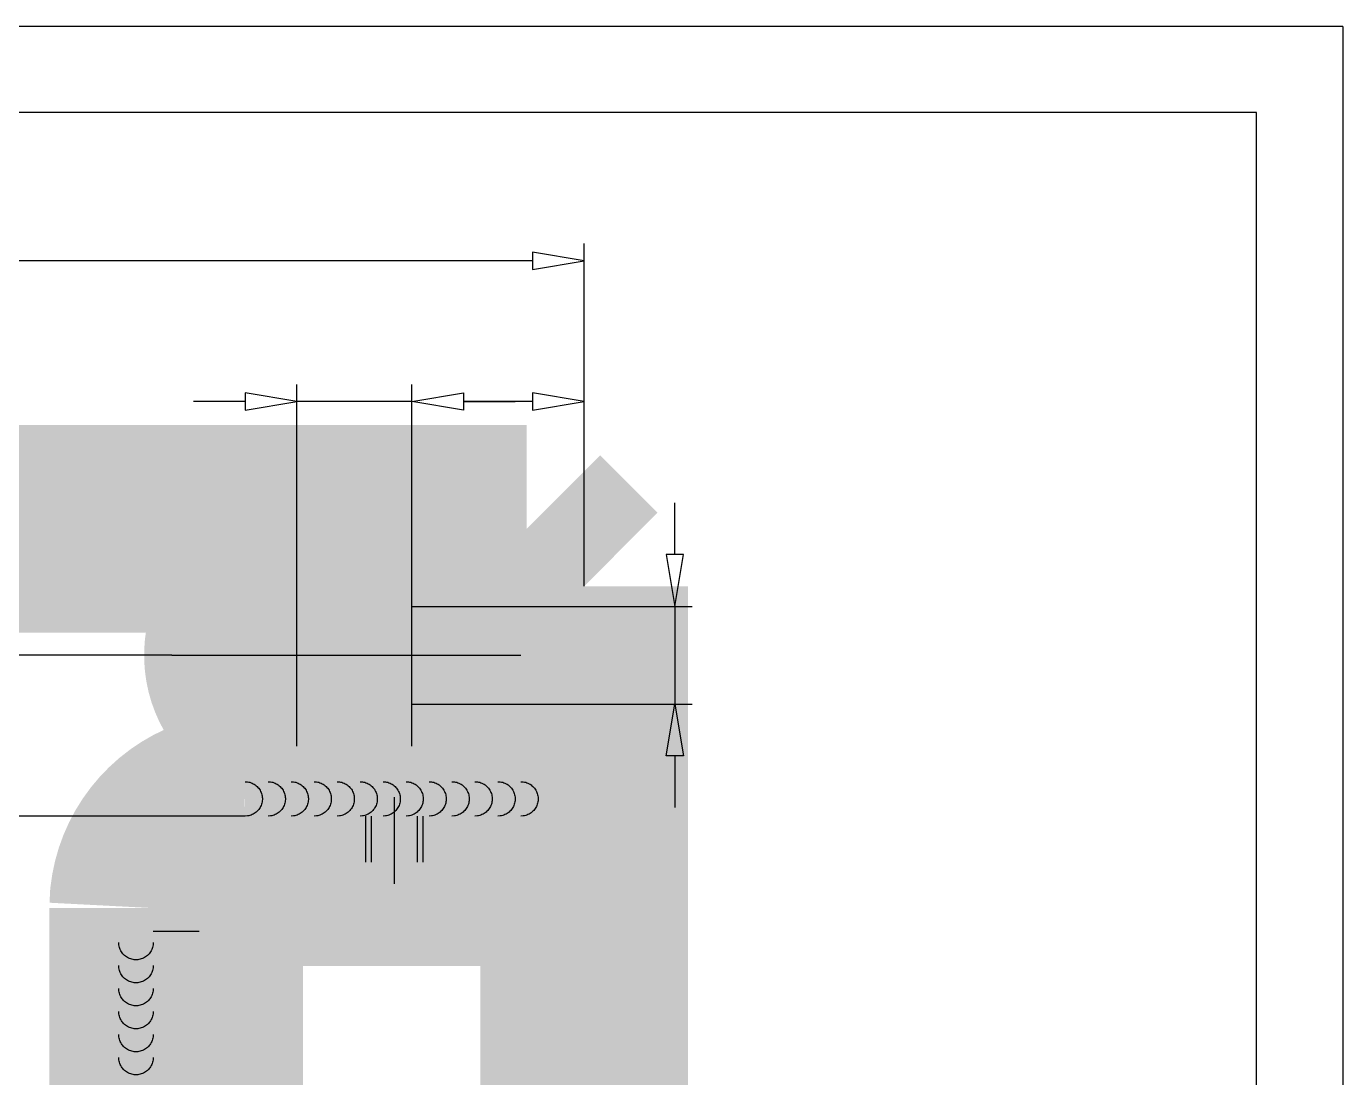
# Model space of a CAD drawing. Extents: x 17.6 to 52.5, y 0.1 to 49.5.
# Drawn here: x 43.55 to 52.51, y 42.29 to 49.45 of the extents above; entities that cross this region are included whole.
import ezdxf

# ---------------------------------------------------------------- set-up
doc = ezdxf.new("R2010")
doc.units = 0
doc.linetypes.add('1', pattern=[50.8, 31.75, -6.35, 6.35, -6.35])
doc.linetypes.add('2', pattern=[15, 12, -3])
doc.layers.get('0').update_dxf_attribs({"linetype": 'CONTINUOUS'})

msp = doc.modelspace()

# ---------------------------------------------------------------- linework, layer by layer
at = {"color": 7}
for points in [[(52.5117, 49.4517), (17.6437, 49.4517)], [(52.5117, 49.4517), (52.5117, 0.1435)], [(51.9247, 48.8647), (18.2307, 48.8647)], [(51.9247, 0.7305), (51.9247, 48.8647)]]:
    msp.add_lwpolyline(points, dxfattribs=at)
at = {"color": 5, "const_width": 0.0000000783}
for points in [[(43.8323, 48.1641), (43.8175, 48.1716), (43.8056, 48.181), (43.7964, 48.1922), (43.7899, 48.2052), (43.786, 48.2198), (43.7847, 48.236), (43.7875, 48.2602), (43.7958, 48.2818), (43.8096, 48.3006), (43.828, 48.3151), (43.85, 48.3239), (43.8757, 48.3268), (43.9016, 48.3238), (43.9239, 48.3149), (43.9425, 48.3), (43.9566, 48.2808), (43.965, 48.2591), (43.9678, 48.2348), (43.9666, 48.2191), (43.9627, 48.2049), (43.9563, 48.1921), (43.9472, 48.181), (43.9355, 48.1716), (43.9211, 48.1641), (43.939, 48.1557), (43.9539, 48.1443), (43.9656, 48.13), (43.974, 48.1133), (43.9791, 48.0946), (43.9808, 48.0738), (43.9776, 48.0453), (43.968, 48.02), (43.9521, 47.9979), (43.9309, 47.9808), (43.9056, 47.9706), (43.8764, 47.9671), (43.8471, 47.9706), (43.8219, 47.9809), (43.8007, 47.998), (43.7847, 48.0203), (43.7751, 48.046), (43.7719, 48.075), (43.7737, 48.0967), (43.7789, 48.1159), (43.7876, 48.1325), (43.7995, 48.1464), (43.8144, 48.1569), (43.8323, 48.1641)], [(43.8245, 48.2374), (43.8261, 48.2218), (43.8309, 48.2082), (43.839, 48.1966), (43.8496, 48.1878), (43.8621, 48.1825), (43.8766, 48.1807), (43.8907, 48.1825), (43.903, 48.1877), (43.9135, 48.1965), (43.9214, 48.2077), (43.9262, 48.2206), (43.9278, 48.235), (43.9262, 48.25), (43.9213, 48.2634), (43.913, 48.275), (43.9023, 48.284), (43.8901, 48.2894), (43.8762, 48.2912), (43.8622, 48.2895), (43.8498, 48.2842), (43.8392, 48.2754), (43.831, 48.2641), (43.8261, 48.2515), (43.8245, 48.2374)], [(44.0187, 48.0654), (44.0595, 48.0692), (44.0639, 48.049), (44.0709, 48.0324), (44.0806, 48.0194), (44.0924, 48.0101), (44.1057, 48.0046), (44.1205, 48.0027), (44.1383, 48.0053), (44.1541, 48.0132), (44.1681, 48.0262), (44.1789, 48.0436), (44.1854, 48.0645), (44.1875, 48.0887), (44.1854, 48.1116), (44.1792, 48.1311), (44.1688, 48.1471), (44.1551, 48.159), (44.1387, 48.1661), (44.1198, 48.1685), (44.1077, 48.1674), (44.0964, 48.1642), (44.0859, 48.159), (44.0765, 48.152), (44.0686, 48.1438), (44.0621, 48.1344), (44.0256, 48.1396), (44.0563, 48.3205), (44.2139, 48.3205), (44.2139, 48.2792), (44.0874, 48.2792), (44.0703, 48.1846), (44.0897, 48.1968), (44.1096, 48.2042), (44.1302, 48.2067), (44.1565, 48.2031), (44.1798, 48.1925), (44.2003, 48.1747), (44.2161, 48.1514), (44.2256, 48.124), (44.2288, 48.0925), (44.226, 48.0621), (44.2177, 48.0346), (44.2037, 48.0099), (44.1809, 47.9861), (44.1532, 47.9719), (44.1205, 47.9671), (44.0934, 47.9701), (44.0699, 47.9791), (44.0499, 47.994), (44.0343, 48.0139), (44.0239, 48.0377), (44.0187, 48.0654)], [(43.8119, 48.0748), (43.8128, 48.0626), (43.8155, 48.0506), (43.8198, 48.039), (43.8259, 48.0283), (43.8338, 48.0194), (43.8433, 48.0122), (43.8539, 48.0069), (43.8651, 48.0037), (43.8768, 48.0027), (43.8943, 48.0049), (43.9097, 48.0116), (43.9229, 48.0226), (43.933, 48.0371), (43.939, 48.054), (43.941, 48.0733), (43.9389, 48.0929), (43.9327, 48.1102), (43.9223, 48.125), (43.9088, 48.1363), (43.8932, 48.1431), (43.8755, 48.1454), (43.8583, 48.1432), (43.8431, 48.1364), (43.83, 48.1252), (43.82, 48.1106), (43.8139, 48.0938), (43.8119, 48.0748)], [(45.6497, 47.0141), (45.6108, 47.0141), (45.6108, 47.2896), (45.6004, 47.2797), (45.5882, 47.2698), (45.5739, 47.2599), (45.5592, 47.2508), (45.5456, 47.2433), (45.533, 47.2375), (45.533, 47.2793), (45.5538, 47.2915), (45.5728, 47.3053), (45.59, 47.3206), (45.6047, 47.3367), (45.6163, 47.3524), (45.6246, 47.3677), (45.6497, 47.3677), (45.6497, 47.0141)], [(45.7494, 47.1878), (45.7507, 47.2267), (45.7545, 47.2602), (45.761, 47.2883), (45.7699, 47.3118), (45.7814, 47.3314), (45.7953, 47.3471), (45.8119, 47.3585), (45.831, 47.3654), (45.8527, 47.3677), (45.8691, 47.3665), (45.884, 47.3627), (45.8975, 47.3563), (45.9096, 47.3476), (45.9202, 47.3366), (45.9293, 47.3234), (45.937, 47.308), (45.9436, 47.2906), (45.949, 47.271), (45.9529, 47.2481), (45.9553, 47.2203), (45.9561, 47.1878), (45.9548, 47.1491), (45.951, 47.1158), (45.9446, 47.0877), (45.9357, 47.0643), (45.9243, 47.0446), (45.9104, 47.0289), (45.8938, 47.0173), (45.8746, 47.0104), (45.8527, 47.0081), (45.8244, 47.0121), (45.8004, 47.0243), (45.7807, 47.0446), (45.7633, 47.08), (45.7529, 47.1278), (45.7494, 47.1878)], [(46.628, 47.0141), (46.5891, 47.0141), (46.5891, 47.2896), (46.5788, 47.2797), (46.5665, 47.2698), (46.5523, 47.2599), (46.5376, 47.2508), (46.5239, 47.2433), (46.5113, 47.2375), (46.5113, 47.2793), (46.5321, 47.2915), (46.5512, 47.3053), (46.5684, 47.3206), (46.5831, 47.3367), (46.5946, 47.3524), (46.603, 47.3677), (46.628, 47.3677), (46.628, 47.0141)], [(46.7277, 47.1063), (46.7686, 47.1102), (46.773, 47.0899), (46.78, 47.0733), (46.7897, 47.0603), (46.8015, 47.0511), (46.8148, 47.0455), (46.8296, 47.0436), (46.8473, 47.0463), (46.8632, 47.0541), (46.8771, 47.0672), (46.8879, 47.0846), (46.8944, 47.1054), (46.8966, 47.1296), (46.8945, 47.1526), (46.8883, 47.172), (46.8779, 47.188), (46.8641, 47.1999), (46.8478, 47.207), (46.8289, 47.2094), (46.8168, 47.2083), (46.8055, 47.2052), (46.795, 47.1999), (46.7856, 47.193), (46.7777, 47.1848), (46.7712, 47.1753), (46.7346, 47.1806), (46.7653, 47.3615), (46.923, 47.3615), (46.923, 47.3202), (46.7965, 47.3202), (46.7794, 47.2255), (46.7987, 47.2378), (46.8187, 47.2451), (46.8393, 47.2476), (46.8655, 47.2441), (46.8889, 47.2334), (46.9094, 47.2157), (46.9252, 47.1923), (46.9347, 47.1649), (46.9379, 47.1335), (46.9351, 47.1031), (46.9267, 47.0755), (46.9128, 47.0508), (46.89, 47.0271), (46.8623, 47.0128), (46.8296, 47.0081), (46.8025, 47.0111), (46.779, 47.02), (46.759, 47.035), (46.7433, 47.0549), (46.7329, 47.0787), (46.7277, 47.1063)], [(45.7894, 47.1878), (45.7914, 47.1364), (45.7975, 47.0979), (45.8077, 47.0723), (45.8208, 47.0564), (45.8358, 47.0468), (45.8527, 47.0436), (45.8697, 47.0468), (45.8847, 47.0564), (45.8978, 47.0725), (45.908, 47.0981), (45.9141, 47.1365), (45.9161, 47.1878), (45.9141, 47.2393), (45.908, 47.2778), (45.8978, 47.3033), (45.8846, 47.3192), (45.8695, 47.3288), (45.8523, 47.3319), (45.8356, 47.3291), (45.8214, 47.3207), (45.8095, 47.3067), (45.7983, 47.2792), (45.7916, 47.2395), (45.7894, 47.1878)], [(48.1808, 45.7364), (48.2212, 45.7364), (48.2212, 45.5271), (48.1808, 45.5271), (48.1808, 45.7364)], [(48.2877, 45.5271), (48.2877, 45.7364), (48.3281, 45.7364), (48.3281, 45.5271), (48.2877, 45.5271)], [(48.2716, 45.4242), (48.2791, 45.4389), (48.2885, 45.4509), (48.2997, 45.46), (48.3127, 45.4665), (48.3273, 45.4704), (48.3434, 45.4717), (48.3677, 45.469), (48.3893, 45.4607), (48.4081, 45.4469), (48.4226, 45.4285), (48.4313, 45.4064), (48.4343, 45.3807), (48.4313, 45.3548), (48.4224, 45.3325), (48.4075, 45.3139), (48.3883, 45.2998), (48.3666, 45.2914), (48.3422, 45.2886), (48.3266, 45.2899), (48.3124, 45.2937), (48.2996, 45.3001), (48.2884, 45.3092), (48.2791, 45.3209), (48.2716, 45.3353), (48.2631, 45.3174), (48.2518, 45.3026), (48.2375, 45.2909), (48.2208, 45.2824), (48.202, 45.2773), (48.1813, 45.2756), (48.1528, 45.2788), (48.1275, 45.2884), (48.1054, 45.3044), (48.0883, 45.3256), (48.078, 45.3508), (48.0746, 45.38), (48.078, 45.4093), (48.0883, 45.4345), (48.1055, 45.4557), (48.1278, 45.4717), (48.1534, 45.4813), (48.1825, 45.4845), (48.2041, 45.4827), (48.2233, 45.4775), (48.24, 45.4688), (48.2538, 45.4569), (48.2644, 45.442), (48.2716, 45.4242)], [(48.1822, 45.4445), (48.17, 45.4436), (48.1581, 45.441), (48.1464, 45.4366), (48.1358, 45.4305), (48.1269, 45.4227), (48.1197, 45.4131), (48.1144, 45.4025), (48.1112, 45.3913), (48.1102, 45.3796), (48.1124, 45.3621), (48.119, 45.3467), (48.1301, 45.3336), (48.1446, 45.3235), (48.1615, 45.3174), (48.1808, 45.3154), (48.2004, 45.3175), (48.2176, 45.3237), (48.2325, 45.3341), (48.2438, 45.3476), (48.2506, 45.3632), (48.2529, 45.3809), (48.2506, 45.3982), (48.2439, 45.4133), (48.2327, 45.4264), (48.2181, 45.4365), (48.2013, 45.4425), (48.1822, 45.4445)], [(48.3449, 45.4319), (48.3292, 45.4303), (48.3156, 45.4255), (48.304, 45.4174), (48.2952, 45.4068), (48.29, 45.3943), (48.2882, 45.3798), (48.2899, 45.3657), (48.2952, 45.3534), (48.3039, 45.343), (48.3152, 45.335), (48.3281, 45.3302), (48.3425, 45.3286), (48.3575, 45.3302), (48.3708, 45.3352), (48.3825, 45.3434), (48.3915, 45.3541), (48.3969, 45.3664), (48.3987, 45.3803), (48.3969, 45.3943), (48.3917, 45.4066), (48.3828, 45.4172), (48.3716, 45.4254), (48.3589, 45.4303), (48.3449, 45.4319)], [(48.0806, 45.2159), (48.1299, 45.2159), (48.1299, 45.1716), (48.0806, 45.1716), (48.0806, 45.2159)], [(48.1729, 45.1147), (48.1767, 45.0739), (48.1564, 45.0695), (48.1398, 45.0625), (48.1269, 45.0528), (48.1176, 45.041), (48.112, 45.0277), (48.1102, 45.0129), (48.1128, 44.9951), (48.1206, 44.9793), (48.1337, 44.9653), (48.1511, 44.9545), (48.1719, 44.948), (48.1962, 44.9459), (48.2191, 44.9479), (48.2386, 44.9542), (48.2546, 44.9646), (48.2664, 44.9783), (48.2736, 44.9947), (48.2759, 45.0135), (48.2749, 45.0257), (48.2717, 45.037), (48.2664, 45.0475), (48.2595, 45.0569), (48.2513, 45.0648), (48.2418, 45.0713), (48.2471, 45.1078), (48.428, 45.0771), (48.428, 44.9195), (48.3867, 44.9195), (48.3867, 45.046), (48.292, 45.0631), (48.3043, 45.0437), (48.3117, 45.0238), (48.3141, 45.0032), (48.3106, 44.9769), (48.2999, 44.9536), (48.2822, 44.9331), (48.2589, 44.9173), (48.2315, 44.9077), (48.2, 44.9046), (48.1696, 44.9074), (48.142, 44.9157), (48.1174, 44.9297), (48.0936, 44.9525), (48.0794, 44.9802), (48.0746, 45.0129), (48.0776, 45.04), (48.0866, 45.0635), (48.1015, 45.0835), (48.1214, 45.0991), (48.1452, 45.1095), (48.1729, 45.1147)], [(48.1808, 44.8622), (48.2212, 44.8622), (48.2212, 44.6529), (48.1808, 44.6529), (48.1808, 44.8622)], [(48.2877, 44.6529), (48.2877, 44.8622), (48.3281, 44.8622), (48.3281, 44.6529), (48.2877, 44.6529)]]:
    msp.add_lwpolyline(points, dxfattribs=at)
at = {"color": 5}
for points in [[(47.3446, 45.6396), (47.3446, 47.9731)], [(46.9924, 47.9144), (46.9924, 47.797), (47.3446, 47.8557), (47.3446, 47.8557), (46.9924, 47.9144)], [(46.9924, 47.8557), (41.0441, 47.8557)], [(45.3879, 45.7899), (45.3879, 47.0141)], [(46.1706, 45.7899), (46.1706, 47.0141)], [(46.1706, 45.7899), (46.1706, 47.0141)], [(47.3446, 45.6396), (47.3446, 47.0141)], [(45.0357, 46.8967), (44.6835, 46.8967)], [(45.0357, 46.9554), (45.0357, 46.838), (45.3879, 46.8967), (45.3879, 46.8967), (45.0357, 46.9554)], [(46.1706, 46.8967), (45.3879, 46.8967)], [(46.5228, 46.9554), (46.5228, 46.838), (46.1706, 46.8967), (46.1706, 46.8967), (46.5228, 46.9554)], [(46.5228, 46.9554), (46.5228, 46.838), (46.1706, 46.8967), (46.1706, 46.8967), (46.5228, 46.9554)], [(46.9924, 46.8967), (46.5228, 46.8967)], [(46.5228, 46.8967), (46.875, 46.8967)], [(46.9924, 46.9554), (46.9924, 46.838), (47.3446, 46.8967), (47.3446, 46.8967), (46.9924, 46.9554)], [(47.9632, 45.8548), (47.9632, 46.207)], [(48.0219, 45.8548), (47.9045, 45.8548), (47.9632, 45.5026), (47.9632, 45.5026), (48.0219, 45.8548)], [(46.1706, 45.5026), (48.0806, 45.5026)], [(47.9632, 45.5026), (47.9632, 44.8373)], [(44.5367, 45.17), (38.2409, 45.17)], [(46.1706, 44.8373), (48.0806, 44.8373)], [(48.0219, 44.4851), (47.9045, 44.4851), (47.9632, 44.8373), (47.9632, 44.8373), (48.0219, 44.4851)], [(47.9632, 44.4851), (47.9632, 44.1329)], [(45.0357, 44.309), (45.0439, 44.3088), (45.052, 44.3079), (45.0601, 44.3065), (45.0681, 44.3045), (45.0758, 44.302), (45.0834, 44.2989), (45.0908, 44.2953), (45.0979, 44.2912), (45.1047, 44.2866), (45.1112, 44.2816), (45.1172, 44.2761), (45.1229, 44.2702), (45.1282, 44.2639), (45.133, 44.2573), (45.1374, 44.2503), (45.1412, 44.2431), (45.1445, 44.2356), (45.1473, 44.2279), (45.1496, 44.22), (45.1513, 44.212), (45.1524, 44.2039), (45.153, 44.1957), (45.153, 44.1875), (45.1524, 44.1794), (45.1513, 44.1713), (45.1496, 44.1632), (45.1473, 44.1554), (45.1445, 44.1477), (45.1412, 44.1402), (45.1374, 44.1329), (45.133, 44.126), (45.1282, 44.1194), (45.1229, 44.1131), (45.1172, 44.1072), (45.1112, 44.1017), (45.1047, 44.0967), (45.0979, 44.0921), (45.0908, 44.088), (45.0834, 44.0844), (45.0758, 44.0813), (45.0681, 44.0788), (45.0601, 44.0768), (45.052, 44.0754), (45.0357, 44.0742)], [(45.1922, 44.309), (45.2004, 44.3088), (45.2086, 44.3079), (45.2166, 44.3065), (45.2246, 44.3045), (45.2324, 44.302), (45.24, 44.2989), (45.2473, 44.2953), (45.2544, 44.2912), (45.2612, 44.2866), (45.2677, 44.2816), (45.2738, 44.2761), (45.2795, 44.2702), (45.2847, 44.2639), (45.2896, 44.2573), (45.2939, 44.2503), (45.2977, 44.2431), (45.3011, 44.2356), (45.3039, 44.2279), (45.3061, 44.22), (45.3078, 44.212), (45.309, 44.2039), (45.3096, 44.1957), (45.3096, 44.1875), (45.309, 44.1794), (45.3078, 44.1713), (45.3061, 44.1632), (45.3039, 44.1554), (45.3011, 44.1477), (45.2977, 44.1402), (45.2939, 44.1329), (45.2896, 44.126), (45.2847, 44.1194), (45.2795, 44.1131), (45.2738, 44.1072), (45.2677, 44.1017), (45.2612, 44.0967), (45.2544, 44.0921), (45.2473, 44.088), (45.24, 44.0844), (45.2324, 44.0813), (45.2246, 44.0788), (45.2166, 44.0768), (45.2086, 44.0754), (45.1922, 44.0742)], [(45.3488, 44.309), (45.3569, 44.3088), (45.3651, 44.3079), (45.3732, 44.3065), (45.3811, 44.3045), (45.3889, 44.302), (45.3965, 44.2989), (45.4039, 44.2953), (45.411, 44.2912), (45.4178, 44.2866), (45.4242, 44.2816), (45.4303, 44.2761), (45.436, 44.2702), (45.4413, 44.2639), (45.4461, 44.2573), (45.4504, 44.2503), (45.4543, 44.2431), (45.4576, 44.2356), (45.4604, 44.2279), (45.4627, 44.22), (45.4644, 44.212), (45.4655, 44.2039), (45.4661, 44.1957), (45.4661, 44.1875), (45.4655, 44.1794), (45.4644, 44.1713), (45.4627, 44.1632), (45.4604, 44.1554), (45.4576, 44.1477), (45.4543, 44.1402), (45.4504, 44.1329), (45.4461, 44.126), (45.4413, 44.1194), (45.436, 44.1131), (45.4303, 44.1072), (45.4242, 44.1017), (45.4178, 44.0967), (45.411, 44.0921), (45.4039, 44.088), (45.3965, 44.0844), (45.3889, 44.0813), (45.3811, 44.0788), (45.3732, 44.0768), (45.3651, 44.0754), (45.3488, 44.0742)], [(45.5053, 44.309), (45.5135, 44.3088), (45.5216, 44.3079), (45.5297, 44.3065), (45.5377, 44.3045), (45.5454, 44.302), (45.553, 44.2989), (45.5604, 44.2953), (45.5675, 44.2912), (45.5743, 44.2866), (45.5808, 44.2816), (45.5868, 44.2761), (45.5925, 44.2702), (45.5978, 44.2639), (45.6026, 44.2573), (45.607, 44.2503), (45.6108, 44.2431), (45.6141, 44.2356), (45.6169, 44.2279), (45.6192, 44.22), (45.6209, 44.212), (45.622, 44.2039), (45.6226, 44.1957), (45.6226, 44.1875), (45.622, 44.1794), (45.6209, 44.1713), (45.6192, 44.1632), (45.6169, 44.1554), (45.6141, 44.1477), (45.6108, 44.1402), (45.607, 44.1329), (45.6026, 44.126), (45.5978, 44.1194), (45.5925, 44.1131), (45.5868, 44.1072), (45.5808, 44.1017), (45.5743, 44.0967), (45.5675, 44.0921), (45.5604, 44.088), (45.553, 44.0844), (45.5454, 44.0813), (45.5377, 44.0788), (45.5297, 44.0768), (45.5216, 44.0754), (45.5053, 44.0742)], [(45.6618, 44.309), (45.67, 44.3088), (45.6782, 44.3079), (45.6862, 44.3065), (45.6942, 44.3045), (45.702, 44.302), (45.7096, 44.2989), (45.7169, 44.2953), (45.724, 44.2912), (45.7308, 44.2866), (45.7373, 44.2816), (45.7434, 44.2761), (45.7491, 44.2702), (45.7543, 44.2639), (45.7592, 44.2573), (45.7635, 44.2503), (45.7673, 44.2431), (45.7707, 44.2356), (45.7735, 44.2279), (45.7757, 44.22), (45.7774, 44.212), (45.7786, 44.2039), (45.7792, 44.1957), (45.7792, 44.1875), (45.7786, 44.1794), (45.7774, 44.1713), (45.7757, 44.1632), (45.7735, 44.1554), (45.7707, 44.1477), (45.7673, 44.1402), (45.7635, 44.1329), (45.7592, 44.126), (45.7543, 44.1194), (45.7491, 44.1131), (45.7434, 44.1072), (45.7373, 44.1017), (45.7308, 44.0967), (45.724, 44.0921), (45.7169, 44.088), (45.7096, 44.0844), (45.702, 44.0813), (45.6942, 44.0788), (45.6862, 44.0768), (45.6782, 44.0754), (45.6618, 44.0742)], [(45.8184, 44.309), (45.8265, 44.3088), (45.8347, 44.3079), (45.8428, 44.3065), (45.8507, 44.3045), (45.8585, 44.302), (45.8661, 44.2989), (45.8735, 44.2953), (45.8806, 44.2912), (45.8874, 44.2866), (45.8938, 44.2816), (45.8999, 44.2761), (45.9056, 44.2702), (45.9109, 44.2639), (45.9157, 44.2573), (45.92, 44.2503), (45.9239, 44.2431), (45.9272, 44.2356), (45.93, 44.2279), (45.9323, 44.22), (45.934, 44.212), (45.9351, 44.2039), (45.9357, 44.1957), (45.9357, 44.1875), (45.9351, 44.1794), (45.934, 44.1713), (45.9323, 44.1632), (45.93, 44.1554), (45.9272, 44.1477), (45.9239, 44.1402), (45.92, 44.1329), (45.9157, 44.126), (45.9109, 44.1194), (45.9056, 44.1131), (45.8999, 44.1072), (45.8938, 44.1017), (45.8874, 44.0967), (45.8806, 44.0921), (45.8735, 44.088), (45.8661, 44.0844), (45.8585, 44.0813), (45.8507, 44.0788), (45.8428, 44.0768), (45.8347, 44.0754), (45.8184, 44.0742)], [(45.9749, 44.309), (45.9831, 44.3088), (45.9912, 44.3079), (45.9993, 44.3065), (46.0073, 44.3045), (46.015, 44.302), (46.0226, 44.2989), (46.03, 44.2953), (46.0371, 44.2912), (46.0439, 44.2866), (46.0504, 44.2816), (46.0564, 44.2761), (46.0621, 44.2702), (46.0674, 44.2639), (46.0722, 44.2573), (46.0766, 44.2503), (46.0804, 44.2431), (46.0837, 44.2356), (46.0865, 44.2279), (46.0888, 44.22), (46.0905, 44.212), (46.0917, 44.2039), (46.0922, 44.1957), (46.0922, 44.1875), (46.0917, 44.1794), (46.0905, 44.1713), (46.0888, 44.1632), (46.0865, 44.1554), (46.0837, 44.1477), (46.0804, 44.1402), (46.0766, 44.1329), (46.0722, 44.126), (46.0674, 44.1194), (46.0621, 44.1131), (46.0564, 44.1072), (46.0504, 44.1017), (46.0439, 44.0967), (46.0371, 44.0921), (46.03, 44.088), (46.0226, 44.0844), (46.015, 44.0813), (46.0073, 44.0788), (45.9993, 44.0768), (45.9912, 44.0754), (45.9749, 44.0742)], [(46.1314, 44.309), (46.1396, 44.3088), (46.1478, 44.3079), (46.1558, 44.3065), (46.1638, 44.3045), (46.1716, 44.302), (46.1792, 44.2989), (46.1865, 44.2953), (46.1936, 44.2912), (46.2004, 44.2866), (46.2069, 44.2816), (46.213, 44.2761), (46.2187, 44.2702), (46.2239, 44.2639), (46.2288, 44.2573), (46.2331, 44.2503), (46.2369, 44.2431), (46.2403, 44.2356), (46.2431, 44.2279), (46.2453, 44.22), (46.247, 44.212), (46.2482, 44.2039), (46.2488, 44.1957), (46.2488, 44.1875), (46.2482, 44.1794), (46.247, 44.1713), (46.2453, 44.1632), (46.2431, 44.1554), (46.2403, 44.1477), (46.2369, 44.1402), (46.2331, 44.1329), (46.2288, 44.126), (46.2239, 44.1194), (46.2187, 44.1131), (46.213, 44.1072), (46.2069, 44.1017), (46.2004, 44.0967), (46.1936, 44.0921), (46.1865, 44.088), (46.1792, 44.0844), (46.1716, 44.0813), (46.1638, 44.0788), (46.1558, 44.0768), (46.1478, 44.0754), (46.1314, 44.0742)], [(46.288, 44.309), (46.2962, 44.3088), (46.3043, 44.3079), (46.3124, 44.3065), (46.3203, 44.3045), (46.3281, 44.302), (46.3357, 44.2989), (46.3431, 44.2953), (46.3502, 44.2912), (46.357, 44.2866), (46.3634, 44.2816), (46.3695, 44.2761), (46.3752, 44.2702), (46.3805, 44.2639), (46.3853, 44.2573), (46.3896, 44.2503), (46.3935, 44.2431), (46.3968, 44.2356), (46.3996, 44.2279), (46.4019, 44.22), (46.4036, 44.212), (46.4047, 44.2039), (46.4053, 44.1957), (46.4053, 44.1875), (46.4047, 44.1794), (46.4036, 44.1713), (46.4019, 44.1632), (46.3996, 44.1554), (46.3968, 44.1477), (46.3935, 44.1402), (46.3896, 44.1329), (46.3853, 44.126), (46.3805, 44.1194), (46.3752, 44.1131), (46.3695, 44.1072), (46.3634, 44.1017), (46.357, 44.0967), (46.3502, 44.0921), (46.3431, 44.088), (46.3357, 44.0844), (46.3281, 44.0813), (46.3203, 44.0788), (46.3124, 44.0768), (46.3043, 44.0754), (46.288, 44.0742)], [(46.4445, 44.309), (46.4527, 44.3088), (46.4608, 44.3079), (46.4689, 44.3065), (46.4769, 44.3045), (46.4846, 44.302), (46.4922, 44.2989), (46.4996, 44.2953), (46.5067, 44.2912), (46.5135, 44.2866), (46.52, 44.2816), (46.526, 44.2761), (46.5317, 44.2702), (46.537, 44.2639), (46.5418, 44.2573), (46.5462, 44.2503), (46.55, 44.2431), (46.5533, 44.2356), (46.5562, 44.2279), (46.5584, 44.22), (46.5601, 44.212), (46.5613, 44.2039), (46.5618, 44.1957), (46.5618, 44.1875), (46.5613, 44.1794), (46.5601, 44.1713), (46.5584, 44.1632), (46.5562, 44.1554), (46.5533, 44.1477), (46.55, 44.1402), (46.5462, 44.1329), (46.5418, 44.126), (46.537, 44.1194), (46.5317, 44.1131), (46.526, 44.1072), (46.52, 44.1017), (46.5135, 44.0967), (46.5067, 44.0921), (46.4996, 44.088), (46.4922, 44.0844), (46.4846, 44.0813), (46.4769, 44.0788), (46.4689, 44.0768), (46.4608, 44.0754), (46.4445, 44.0742)], [(46.601, 44.309), (46.6092, 44.3088), (46.6174, 44.3079), (46.6254, 44.3065), (46.6334, 44.3045), (46.6412, 44.302), (46.6488, 44.2989), (46.6561, 44.2953), (46.6632, 44.2912), (46.67, 44.2866), (46.6765, 44.2816), (46.6826, 44.2761), (46.6883, 44.2702), (46.6935, 44.2639), (46.6984, 44.2573), (46.7027, 44.2503), (46.7065, 44.2431), (46.7099, 44.2356), (46.7127, 44.2279), (46.7149, 44.22), (46.7166, 44.212), (46.7178, 44.2039), (46.7184, 44.1957), (46.7184, 44.1875), (46.7178, 44.1794), (46.7166, 44.1713), (46.7149, 44.1632), (46.7127, 44.1554), (46.7099, 44.1477), (46.7065, 44.1402), (46.7027, 44.1329), (46.6984, 44.126), (46.6935, 44.1194), (46.6883, 44.1131), (46.6826, 44.1072), (46.6765, 44.1017), (46.67, 44.0967), (46.6632, 44.0921), (46.6561, 44.088), (46.6488, 44.0844), (46.6412, 44.0813), (46.6334, 44.0788), (46.6254, 44.0768), (46.6174, 44.0754), (46.601, 44.0742)], [(46.7576, 44.309), (46.7658, 44.3088), (46.7739, 44.3079), (46.782, 44.3065), (46.7899, 44.3045), (46.7977, 44.302), (46.8053, 44.2989), (46.8127, 44.2953), (46.8198, 44.2912), (46.8266, 44.2866), (46.833, 44.2816), (46.8391, 44.2761), (46.8448, 44.2702), (46.8501, 44.2639), (46.8549, 44.2573), (46.8592, 44.2503), (46.8631, 44.2431), (46.8664, 44.2356), (46.8692, 44.2279), (46.8715, 44.22), (46.8732, 44.212), (46.8743, 44.2039), (46.8749, 44.1957), (46.8749, 44.1875), (46.8743, 44.1794), (46.8732, 44.1713), (46.8715, 44.1632), (46.8692, 44.1554), (46.8664, 44.1477), (46.8631, 44.1402), (46.8592, 44.1329), (46.8549, 44.126), (46.8501, 44.1194), (46.8448, 44.1131), (46.8391, 44.1072), (46.833, 44.1017), (46.8266, 44.0967), (46.8198, 44.0921), (46.8127, 44.088), (46.8053, 44.0844), (46.7977, 44.0813), (46.7899, 44.0788), (46.782, 44.0768), (46.7739, 44.0754), (46.7576, 44.0742)], [(46.9141, 44.309), (46.9223, 44.3088), (46.9304, 44.3079), (46.9385, 44.3065), (46.9465, 44.3045), (46.9543, 44.302), (46.9618, 44.2989), (46.9692, 44.2953), (46.9763, 44.2912), (46.9831, 44.2866), (46.9896, 44.2816), (46.9957, 44.2761), (47.0013, 44.2702), (47.0066, 44.2639), (47.0114, 44.2573), (47.0158, 44.2503), (47.0196, 44.2431), (47.023, 44.2356), (47.0258, 44.2279), (47.028, 44.22), (47.0297, 44.212), (47.0309, 44.2039), (47.0314, 44.1957), (47.0314, 44.1875), (47.0309, 44.1794), (47.0297, 44.1713), (47.028, 44.1632), (47.0258, 44.1554), (47.023, 44.1477), (47.0196, 44.1402), (47.0158, 44.1329), (47.0114, 44.126), (47.0066, 44.1194), (47.0013, 44.1131), (46.9957, 44.1072), (46.9896, 44.1017), (46.9831, 44.0967), (46.9763, 44.0921), (46.9692, 44.088), (46.9618, 44.0844), (46.9543, 44.0813), (46.9465, 44.0788), (46.9385, 44.0768), (46.9304, 44.0754), (46.9141, 44.0742)], [(45.0357, 44.0742), (39.0213, 44.0742)], [(44.4096, 43.2133), (44.4093, 43.2051), (44.4084, 43.197), (44.407, 43.1889), (44.405, 43.1809), (44.4025, 43.1732), (44.3994, 43.1656), (44.3958, 43.1582), (44.3917, 43.1511), (44.3871, 43.1443), (44.3821, 43.1378), (44.3766, 43.1318), (44.3707, 43.1261), (44.3644, 43.1208), (44.3578, 43.116), (44.3509, 43.1116), (44.3436, 43.1078), (44.3361, 43.1045), (44.3284, 43.1017), (44.3206, 43.0994), (44.3125, 43.0977), (44.3044, 43.0966), (44.2963, 43.096), (44.2881, 43.096), (44.2799, 43.0966), (44.2718, 43.0977), (44.2638, 43.0994), (44.2559, 43.1017), (44.2482, 43.1045), (44.2407, 43.1078), (44.2335, 43.1116), (44.2265, 43.116), (44.2199, 43.1208), (44.2136, 43.1261), (44.2077, 43.1318), (44.2022, 43.1378), (44.1972, 43.1443), (44.1926, 43.1511), (44.1885, 43.1582), (44.1849, 43.1656), (44.1818, 43.1732), (44.1793, 43.1809), (44.1773, 43.1889), (44.1759, 43.197), (44.1748, 43.2133)], [(44.4096, 43.0568), (44.4093, 43.0486), (44.4084, 43.0404), (44.407, 43.0324), (44.405, 43.0244), (44.4025, 43.0166), (44.3994, 43.009), (44.3958, 43.0017), (44.3917, 42.9946), (44.3871, 42.9878), (44.3821, 42.9813), (44.3766, 42.9752), (44.3707, 42.9695), (44.3644, 42.9643), (44.3578, 42.9594), (44.3509, 42.9551), (44.3436, 42.9513), (44.3361, 42.9479), (44.3284, 42.9451), (44.3206, 42.9429), (44.3125, 42.9412), (44.3044, 42.94), (44.2963, 42.9394), (44.2881, 42.9394), (44.2799, 42.94), (44.2718, 42.9412), (44.2638, 42.9429), (44.2559, 42.9451), (44.2482, 42.9479), (44.2407, 42.9513), (44.2335, 42.9551), (44.2265, 42.9594), (44.2199, 42.9643), (44.2136, 42.9695), (44.2077, 42.9752), (44.2022, 42.9813), (44.1972, 42.9878), (44.1926, 42.9946), (44.1885, 43.0017), (44.1849, 43.009), (44.1818, 43.0166), (44.1793, 43.0244), (44.1773, 43.0324), (44.1759, 43.0404), (44.1748, 43.0568)], [(44.4096, 42.9002), (44.4093, 42.8921), (44.4084, 42.8839), (44.407, 42.8758), (44.405, 42.8679), (44.4025, 42.8601), (44.3994, 42.8525), (44.3958, 42.8451), (44.3917, 42.838), (44.3871, 42.8312), (44.3821, 42.8248), (44.3766, 42.8187), (44.3707, 42.813), (44.3644, 42.8077), (44.3578, 42.8029), (44.3509, 42.7986), (44.3436, 42.7947), (44.3361, 42.7914), (44.3284, 42.7886), (44.3206, 42.7863), (44.3125, 42.7846), (44.3044, 42.7835), (44.2963, 42.7829), (44.2881, 42.7829), (44.2799, 42.7835), (44.2718, 42.7846), (44.2638, 42.7863), (44.2559, 42.7886), (44.2482, 42.7914), (44.2407, 42.7947), (44.2335, 42.7986), (44.2265, 42.8029), (44.2199, 42.8077), (44.2136, 42.813), (44.2077, 42.8187), (44.2022, 42.8248), (44.1972, 42.8312), (44.1926, 42.838), (44.1885, 42.8451), (44.1849, 42.8525), (44.1818, 42.8601), (44.1793, 42.8679), (44.1773, 42.8758), (44.1759, 42.8839), (44.1748, 42.9002)], [(44.4096, 42.7437), (44.4093, 42.7355), (44.4084, 42.7274), (44.407, 42.7193), (44.405, 42.7113), (44.4025, 42.7036), (44.3994, 42.696), (44.3958, 42.6886), (44.3917, 42.6815), (44.3871, 42.6747), (44.3821, 42.6682), (44.3766, 42.6622), (44.3707, 42.6565), (44.3644, 42.6512), (44.3578, 42.6464), (44.3509, 42.642), (44.3436, 42.6382), (44.3361, 42.6349), (44.3284, 42.6321), (44.3206, 42.6298), (44.3125, 42.6281), (44.3044, 42.6269), (44.2963, 42.6264), (44.2881, 42.6264), (44.2799, 42.6269), (44.2718, 42.6281), (44.2638, 42.6298), (44.2559, 42.6321), (44.2482, 42.6349), (44.2407, 42.6382), (44.2335, 42.642), (44.2265, 42.6464), (44.2199, 42.6512), (44.2136, 42.6565), (44.2077, 42.6622), (44.2022, 42.6682), (44.1972, 42.6747), (44.1926, 42.6815), (44.1885, 42.6886), (44.1849, 42.696), (44.1818, 42.7036), (44.1793, 42.7113), (44.1773, 42.7193), (44.1759, 42.7274), (44.1748, 42.7437)], [(44.4096, 42.5872), (44.4093, 42.579), (44.4084, 42.5708), (44.407, 42.5628), (44.405, 42.5548), (44.4025, 42.547), (44.3994, 42.5394), (44.3958, 42.5321), (44.3917, 42.525), (44.3871, 42.5182), (44.3821, 42.5117), (44.3766, 42.5056), (44.3707, 42.4999), (44.3644, 42.4947), (44.3578, 42.4898), (44.3509, 42.4855), (44.3436, 42.4817), (44.3361, 42.4783), (44.3284, 42.4755), (44.3206, 42.4733), (44.3125, 42.4716), (44.3044, 42.4704), (44.2963, 42.4698), (44.2881, 42.4698), (44.2799, 42.4704), (44.2718, 42.4716), (44.2638, 42.4733), (44.2559, 42.4755), (44.2482, 42.4783), (44.2407, 42.4817), (44.2335, 42.4855), (44.2265, 42.4898), (44.2199, 42.4947), (44.2136, 42.4999), (44.2077, 42.5056), (44.2022, 42.5117), (44.1972, 42.5182), (44.1926, 42.525), (44.1885, 42.5321), (44.1849, 42.5394), (44.1818, 42.547), (44.1793, 42.5548), (44.1773, 42.5628), (44.1759, 42.5708), (44.1748, 42.5872)], [(44.4096, 42.4306), (44.4093, 42.4224), (44.4084, 42.4143), (44.407, 42.4062), (44.405, 42.3983), (44.4025, 42.3905), (44.3994, 42.3829), (44.3958, 42.3755), (44.3917, 42.3684), (44.3871, 42.3616), (44.3821, 42.3552), (44.3766, 42.3491), (44.3707, 42.3434), (44.3644, 42.3381), (44.3578, 42.3333), (44.3509, 42.329), (44.3436, 42.3251), (44.3361, 42.3218), (44.3284, 42.319), (44.3206, 42.3167), (44.3125, 42.315), (44.3044, 42.3139), (44.2963, 42.3133), (44.2881, 42.3133), (44.2799, 42.3139), (44.2718, 42.315), (44.2638, 42.3167), (44.2559, 42.319), (44.2482, 42.3218), (44.2407, 42.3251), (44.2335, 42.329), (44.2265, 42.3333), (44.2199, 42.3381), (44.2136, 42.3434), (44.2077, 42.3491), (44.2022, 42.3552), (44.1972, 42.3616), (44.1926, 42.3684), (44.1885, 42.3755), (44.1849, 42.3829), (44.1818, 42.3905), (44.1793, 42.3983), (44.1773, 42.4062), (44.1759, 42.4143), (44.1748, 42.4306)]]:
    msp.add_lwpolyline(points, dxfattribs=at)
at = {"color": 7, "const_width": 1.415}
for points in [[(41.8659, 46.0309), (46.9532, 46.0309)], [(47.3446, 45.6396), (46.9532, 46.0309)], [(47.3446, 37.0302), (47.3446, 45.6396)], [(45.3879, 44.8373), (45.3647, 44.8382), (45.3416, 44.8406), (45.3187, 44.8446), (45.2962, 44.8502), (45.2741, 44.8574), (45.2526, 44.8661), (45.2317, 44.8763), (45.2116, 44.8879), (45.1924, 44.9009), (45.1741, 44.9152), (45.1568, 44.9307), (45.1407, 44.9474), (45.1258, 44.9652), (45.1121, 44.984), (45.0998, 45.0037), (45.0889, 45.0242), (45.0795, 45.0454), (45.0715, 45.0672), (45.0651, 45.0895), (45.0603, 45.1122), (45.0571, 45.1352), (45.0555, 45.1584), (45.0555, 45.1816), (45.0571, 45.2048), (45.0603, 45.2277), (45.0651, 45.2505), (45.0715, 45.2728), (45.0795, 45.2946), (45.0889, 45.3158), (45.0998, 45.3363), (45.1121, 45.356), (45.1258, 45.3748), (45.1407, 45.3926), (45.1568, 45.4093), (45.1741, 45.4248), (45.1924, 45.4391), (45.2116, 45.4521), (45.2317, 45.4637), (45.2526, 45.4739), (45.2741, 45.4826), (45.2962, 45.4897), (45.3187, 45.4953), (45.3416, 45.4994), (45.3879, 45.5026)], [(46.1706, 45.5026), (45.3879, 45.5026)], [(46.1706, 44.8373), (46.1938, 44.8382), (46.2169, 44.8406), (46.2397, 44.8446), (46.2622, 44.8502), (46.2843, 44.8574), (46.3059, 44.8661), (46.3267, 44.8763), (46.3468, 44.8879), (46.3661, 44.9009), (46.3844, 44.9152), (46.4016, 44.9307), (46.4178, 44.9474), (46.4327, 44.9652), (46.4463, 44.984), (46.4586, 45.0037), (46.4695, 45.0242), (46.479, 45.0454), (46.4869, 45.0672), (46.4933, 45.0895), (46.4981, 45.1122), (46.5014, 45.1352), (46.503, 45.1584), (46.503, 45.1816), (46.5014, 45.2048), (46.4981, 45.2277), (46.4933, 45.2505), (46.4869, 45.2728), (46.479, 45.2946), (46.4695, 45.3158), (46.4586, 45.3363), (46.4463, 45.356), (46.4327, 45.3748), (46.4178, 45.3926), (46.4016, 45.4093), (46.3844, 45.4248), (46.3661, 45.4391), (46.3468, 45.4521), (46.3267, 45.4637), (46.3059, 45.4739), (46.2843, 45.4826), (46.2622, 45.4897), (46.2397, 45.4953), (46.2169, 45.4994), (46.1706, 45.5026)], [(45.3879, 44.8373), (46.1706, 44.8373)], [(45.0357, 44.0742), (44.992, 44.0727), (44.9485, 44.0682), (44.9055, 44.0606), (44.8631, 44.05), (44.8215, 44.0365), (44.781, 44.0201), (44.7417, 44.001), (44.7039, 43.9791), (44.6677, 43.9547), (44.6332, 43.9278), (44.6007, 43.8985), (44.5704, 43.8671), (44.5423, 43.8336), (44.5166, 43.7982), (44.4934, 43.7612), (44.4729, 43.7226), (44.4551, 43.6827), (44.4402, 43.6416), (44.4282, 43.5996), (44.4191, 43.5568), (44.413, 43.5136), (44.4096, 43.4481)], [(47.1489, 44.0742), (45.0357, 44.0742)], [(45.5836, 43.7612), (45.5836, 44.0742)], [(47.1489, 44.0742), (47.1489, 43.7612)], [(45.0357, 43.7612), (45.0139, 43.7604), (44.9921, 43.7581), (44.9706, 43.7543), (44.9494, 43.749), (44.9286, 43.7423), (44.9084, 43.7341), (44.8887, 43.7245), (44.8698, 43.7136), (44.8517, 43.7014), (44.8345, 43.6879), (44.8182, 43.6733), (44.803, 43.6576), (44.789, 43.6409), (44.7761, 43.6232), (44.7646, 43.6046), (44.7543, 43.5853), (44.7454, 43.5654), (44.7379, 43.5449), (44.7319, 43.5238), (44.7274, 43.5025), (44.7243, 43.4808), (44.7226, 43.4481)], [(47.1489, 43.7612), (45.0357, 43.7612)], [(44.4096, 39.2217), (44.4096, 43.4481)], [(44.7226, 39.2217), (44.7226, 43.4481)]]:
    msp.add_lwpolyline(points, dxfattribs=at)
at = {"color": 1, "linetype": '1'}
for points in [[(45.3879, 44.55), (45.3879, 45.7899)], [(46.1706, 44.55), (46.1706, 45.7899)], [(44.5367, 45.17), (46.9132, 45.17)], [(44.764, 45.17), (46.7905, 45.17)], [(46.0535, 43.6143), (46.0535, 44.2043)]]:
    msp.add_lwpolyline(points, dxfattribs=at)
at = {"color": 8, "linetype": '2'}
for points in [[(45.8578, 43.7612), (45.8578, 44.0742)], [(45.8962, 43.7612), (45.8962, 44.0742)], [(46.2107, 43.7612), (46.2107, 44.0742)], [(46.2491, 43.7612), (46.2491, 44.0742)], [(44.4096, 43.2916), (44.7226, 43.2916)]]:
    msp.add_lwpolyline(points, dxfattribs=at)

doc.saveas('drawing.dxf')
